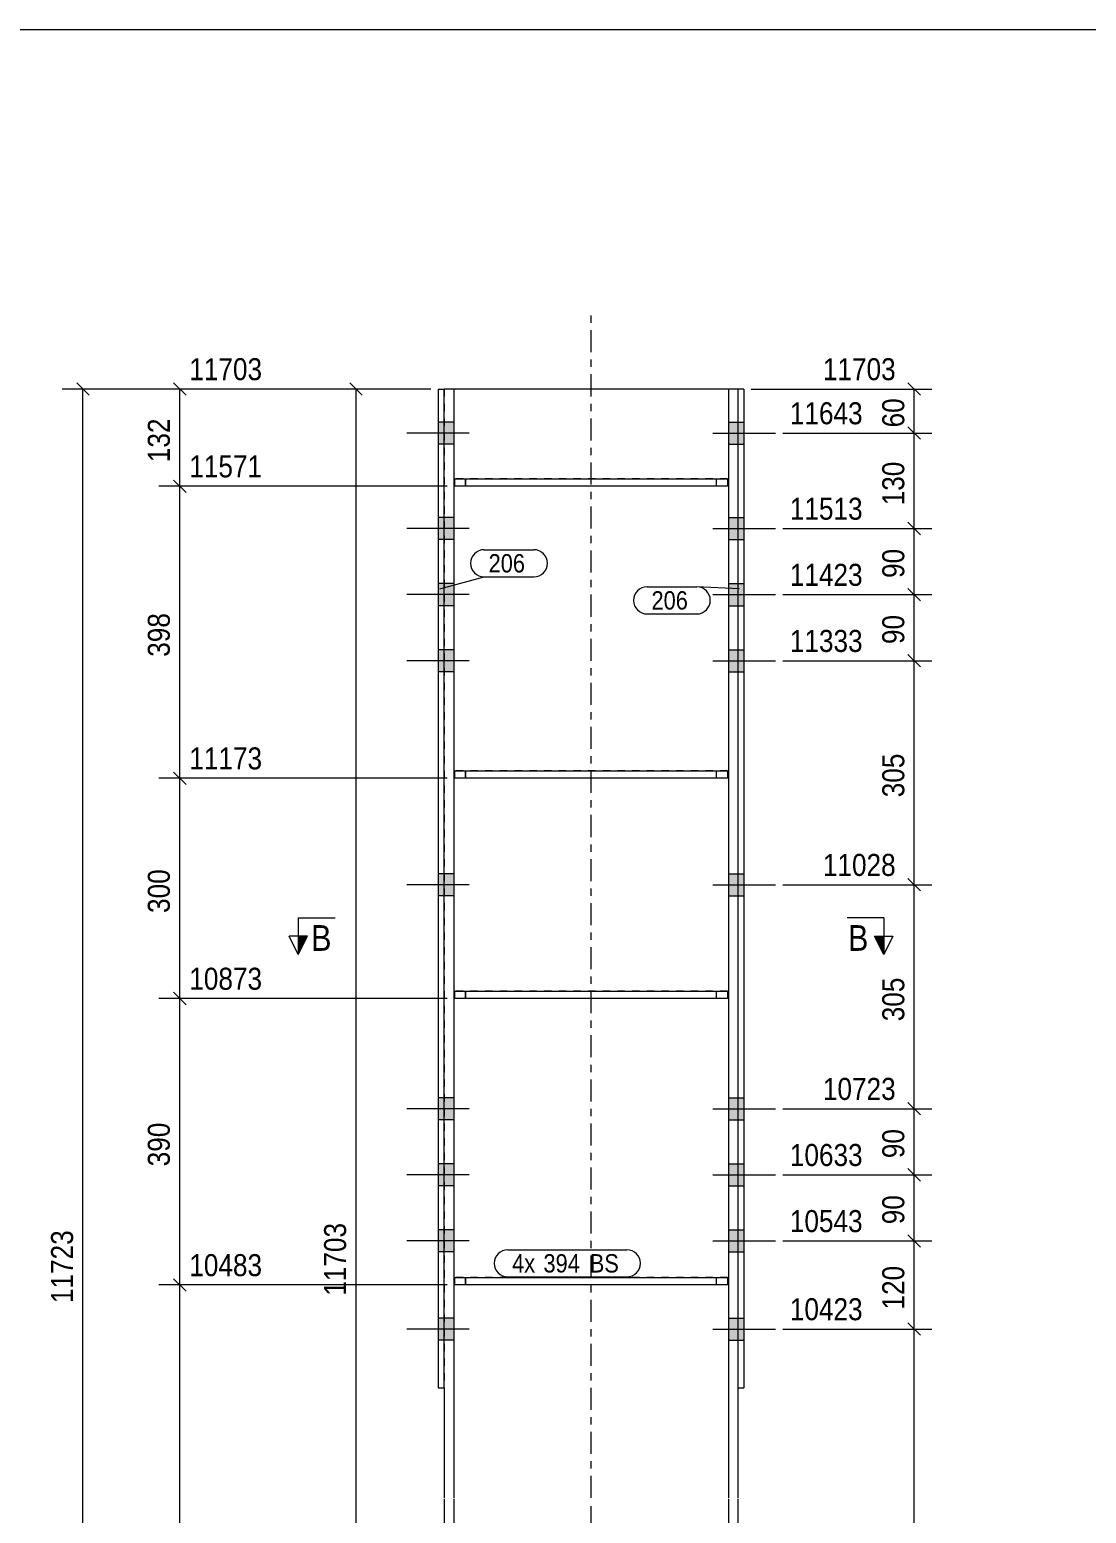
# Model space of a CAD drawing. Header units: millimetres. Extents: x 2 to 579, y 1 to 405.
# Drawn here: x 146.8 to 290.7, y 203 to 405 of the extents above; entities that cross this region are included whole.
import ezdxf

# ---------------------------------------------------------------- set-up
doc = ezdxf.new("R2010")
doc.units = ezdxf.units.MM
for name, pattern in [('XKITLINE00', [0]), ('XKITLINE01', [4, 1, -1, 1, -1]), ('XKITLINE03', [6, 3, -1, 1, -1])]:
    doc.linetypes.add(name, pattern=pattern)
for name, color, linetype, lineweight in [('Bolt', 3, 'Continuous', 0), ('Dimensions', 7, 'Continuous', 0), ('DrawingSheet', 5, 'Continuous', 0), ('Part', 2, 'Continuous', 0), ('PartMark', 7, 'Continuous', 0), ('Section', 6, 'Continuous', 0)]:
    doc.layers.add(name, color=color, linetype=linetype, lineweight=lineweight)
doc.styles.add('ARIAL', font='ARIAL.TTF')

# ---------------------------------------------------------------- blocks, each defined once
blk = doc.blocks.new('*A6')
at = {"layer": 'Bolt'}
for points in [[(243.26, 348.57), (241.96, 348.57), (241.96, 351.57), (243.26, 351.57)], [(243.26, 348.57), (241.96, 348.57), (241.96, 351.57), (243.26, 351.57)], [(244.06, 348.57), (243.26, 348.57), (243.26, 351.57), (244.06, 351.57)], [(244.06, 348.57), (243.26, 348.57), (243.26, 351.57), (244.06, 351.57)], [(243.26, 335.57), (241.96, 335.57), (241.96, 338.57), (243.26, 338.57)], [(243.26, 335.57), (241.96, 335.57), (241.96, 338.57), (243.26, 338.57)], [(244.06, 335.57), (243.26, 335.57), (243.26, 338.57), (244.06, 338.57)], [(244.06, 335.57), (243.26, 335.57), (243.26, 338.57), (244.06, 338.57)], [(243.26, 326.57), (241.96, 326.57), (241.96, 329.57), (243.26, 329.57)], [(243.26, 326.57), (241.96, 326.57), (241.96, 329.57), (243.26, 329.57)], [(244.06, 326.57), (243.26, 326.57), (243.26, 329.57), (244.06, 329.57)], [(244.06, 326.57), (243.26, 326.57), (243.26, 329.57), (244.06, 329.57)], [(243.26, 317.57), (241.96, 317.57), (241.96, 320.57), (243.26, 320.57)], [(243.26, 317.57), (241.96, 317.57), (241.96, 320.57), (243.26, 320.57)], [(244.06, 317.57), (243.26, 317.57), (243.26, 320.57), (244.06, 320.57)], [(244.06, 317.57), (243.26, 317.57), (243.26, 320.57), (244.06, 320.57)], [(243.26, 287.07), (241.96, 287.07), (241.96, 290.07), (243.26, 290.07)], [(243.26, 287.07), (241.96, 287.07), (241.96, 290.07), (243.26, 290.07)], [(244.06, 287.07), (243.26, 287.07), (243.26, 290.07), (244.06, 290.07)], [(244.06, 287.07), (243.26, 287.07), (243.26, 290.07), (244.06, 290.07)], [(243.26, 256.57), (241.96, 256.57), (241.96, 259.57), (243.26, 259.57)], [(243.26, 256.57), (241.96, 256.57), (241.96, 259.57), (243.26, 259.57)], [(244.06, 256.57), (243.26, 256.57), (243.26, 259.57), (244.06, 259.57)], [(244.06, 256.57), (243.26, 256.57), (243.26, 259.57), (244.06, 259.57)], [(243.26, 247.57), (241.96, 247.57), (241.96, 250.57), (243.26, 250.57)], [(243.26, 247.57), (241.96, 247.57), (241.96, 250.57), (243.26, 250.57)], [(244.06, 247.57), (243.26, 247.57), (243.26, 250.57), (244.06, 250.57)], [(244.06, 247.57), (243.26, 247.57), (243.26, 250.57), (244.06, 250.57)], [(243.26, 238.57), (241.96, 238.57), (241.96, 241.57), (243.26, 241.57)], [(243.26, 238.57), (241.96, 238.57), (241.96, 241.57), (243.26, 241.57)], [(244.06, 238.57), (243.26, 238.57), (243.26, 241.57), (244.06, 241.57)], [(244.06, 238.57), (243.26, 238.57), (243.26, 241.57), (244.06, 241.57)], [(243.26, 226.57), (241.96, 226.57), (241.96, 229.57), (243.26, 229.57)], [(243.26, 226.57), (241.96, 226.57), (241.96, 229.57), (243.26, 229.57)], [(244.06, 226.57), (243.26, 226.57), (243.26, 229.57), (244.06, 229.57)], [(244.06, 226.57), (243.26, 226.57), (243.26, 229.57), (244.06, 229.57)]]:
    blk.add_hatch(color=3, dxfattribs=at).paths.add_polyline_path(points, flags=17)
at = {"layer": 'Bolt', "color": 3, "linetype": 'XKITLINE00', "lineweight": 0}
for p, q in [((241.96, 351.57), (243.26, 351.57)), ((241.96, 351.57), (243.26, 351.57)), ((243.26, 351.57), (244.06, 351.57)), ((243.26, 351.57), (244.06, 351.57)), ((239.86, 350.07), (248.36, 350.07)), ((239.86, 350.07), (248.36, 350.07)), ((241.96, 348.57), (243.26, 348.57)), ((241.96, 348.57), (243.26, 348.57)), ((243.26, 348.57), (244.06, 348.57)), ((243.26, 348.57), (244.06, 348.57)), ((241.96, 338.57), (243.26, 338.57)), ((241.96, 338.57), (243.26, 338.57)), ((243.26, 338.57), (244.06, 338.57)), ((243.26, 338.57), (244.06, 338.57)), ((239.86, 337.07), (248.36, 337.07)), ((239.86, 337.07), (248.36, 337.07)), ((241.96, 335.57), (243.26, 335.57)), ((241.96, 335.57), (243.26, 335.57)), ((243.26, 335.57), (244.06, 335.57)), ((243.26, 335.57), (244.06, 335.57)), ((241.96, 329.57), (243.26, 329.57)), ((241.96, 329.57), (243.26, 329.57)), ((243.26, 329.57), (244.06, 329.57)), ((243.26, 329.57), (244.06, 329.57)), ((239.86, 328.07), (248.36, 328.07)), ((239.86, 328.07), (248.36, 328.07)), ((241.96, 326.57), (243.26, 326.57)), ((241.96, 326.57), (243.26, 326.57)), ((243.26, 326.57), (244.06, 326.57)), ((243.26, 326.57), (244.06, 326.57)), ((241.96, 320.57), (243.26, 320.57)), ((241.96, 320.57), (243.26, 320.57)), ((243.26, 320.57), (244.06, 320.57)), ((243.26, 320.57), (244.06, 320.57)), ((239.86, 319.07), (248.36, 319.07)), ((239.86, 319.07), (248.36, 319.07)), ((241.96, 317.57), (243.26, 317.57)), ((241.96, 317.57), (243.26, 317.57)), ((243.26, 317.57), (244.06, 317.57)), ((243.26, 317.57), (244.06, 317.57)), ((241.96, 290.07), (243.26, 290.07)), ((241.96, 290.07), (243.26, 290.07)), ((243.26, 290.07), (244.06, 290.07)), ((243.26, 290.07), (244.06, 290.07)), ((239.86, 288.57), (248.36, 288.57)), ((239.86, 288.57), (248.36, 288.57)), ((241.96, 287.07), (243.26, 287.07)), ((241.96, 287.07), (243.26, 287.07)), ((243.26, 287.07), (244.06, 287.07)), ((243.26, 287.07), (244.06, 287.07)), ((241.96, 259.57), (243.26, 259.57)), ((241.96, 259.57), (243.26, 259.57)), ((243.26, 259.57), (244.06, 259.57)), ((243.26, 259.57), (244.06, 259.57)), ((239.86, 258.07), (248.36, 258.07)), ((239.86, 258.07), (248.36, 258.07)), ((241.96, 256.57), (243.26, 256.57)), ((241.96, 256.57), (243.26, 256.57)), ((243.26, 256.57), (244.06, 256.57)), ((243.26, 256.57), (244.06, 256.57)), ((241.96, 250.57), (243.26, 250.57)), ((241.96, 250.57), (243.26, 250.57)), ((243.26, 250.57), (244.06, 250.57)), ((243.26, 250.57), (244.06, 250.57)), ((239.86, 249.07), (248.36, 249.07)), ((239.86, 249.07), (248.36, 249.07)), ((241.96, 247.57), (243.26, 247.57)), ((241.96, 247.57), (243.26, 247.57)), ((243.26, 247.57), (244.06, 247.57)), ((243.26, 247.57), (244.06, 247.57)), ((241.96, 241.57), (243.26, 241.57)), ((241.96, 241.57), (243.26, 241.57)), ((243.26, 241.57), (244.06, 241.57)), ((243.26, 241.57), (244.06, 241.57)), ((239.86, 240.07), (248.36, 240.07)), ((239.86, 240.07), (248.36, 240.07)), ((241.96, 238.57), (243.26, 238.57)), ((241.96, 238.57), (243.26, 238.57)), ((243.26, 238.57), (244.06, 238.57)), ((243.26, 238.57), (244.06, 238.57)), ((241.96, 229.57), (243.26, 229.57)), ((241.96, 229.57), (243.26, 229.57)), ((243.26, 229.57), (244.06, 229.57)), ((243.26, 229.57), (244.06, 229.57)), ((239.86, 228.07), (248.36, 228.07)), ((239.86, 228.07), (248.36, 228.07)), ((241.96, 226.57), (243.26, 226.57)), ((241.96, 226.57), (243.26, 226.57)), ((243.26, 226.57), (244.06, 226.57)), ((243.26, 226.57), (244.06, 226.57))]:
    blk.add_line(p, q, dxfattribs=at)
blk = doc.blocks.new('*A7')
at = {"layer": 'Bolt'}
for points in [[(203.26, 348.57), (202.46, 348.57), (202.46, 351.57), (203.26, 351.57)], [(203.26, 348.57), (202.46, 348.57), (202.46, 351.57), (203.26, 351.57)], [(204.56, 348.57), (203.26, 348.57), (203.26, 351.57), (204.56, 351.57)], [(204.56, 348.57), (203.26, 348.57), (203.26, 351.57), (204.56, 351.57)], [(203.26, 335.57), (202.46, 335.57), (202.46, 338.57), (203.26, 338.57)], [(203.26, 335.57), (202.46, 335.57), (202.46, 338.57), (203.26, 338.57)], [(204.56, 335.57), (203.26, 335.57), (203.26, 338.57), (204.56, 338.57)], [(204.56, 335.57), (203.26, 335.57), (203.26, 338.57), (204.56, 338.57)], [(203.26, 326.57), (202.46, 326.57), (202.46, 329.57), (203.26, 329.57)], [(203.26, 326.57), (202.46, 326.57), (202.46, 329.57), (203.26, 329.57)], [(204.56, 326.57), (203.26, 326.57), (203.26, 329.57), (204.56, 329.57)], [(204.56, 326.57), (203.26, 326.57), (203.26, 329.57), (204.56, 329.57)], [(203.26, 317.57), (202.46, 317.57), (202.46, 320.57), (203.26, 320.57)], [(203.26, 317.57), (202.46, 317.57), (202.46, 320.57), (203.26, 320.57)], [(204.56, 317.57), (203.26, 317.57), (203.26, 320.57), (204.56, 320.57)], [(204.56, 317.57), (203.26, 317.57), (203.26, 320.57), (204.56, 320.57)], [(203.26, 287.07), (202.46, 287.07), (202.46, 290.07), (203.26, 290.07)], [(203.26, 287.07), (202.46, 287.07), (202.46, 290.07), (203.26, 290.07)], [(204.56, 287.07), (203.26, 287.07), (203.26, 290.07), (204.56, 290.07)], [(204.56, 287.07), (203.26, 287.07), (203.26, 290.07), (204.56, 290.07)], [(203.26, 256.57), (202.46, 256.57), (202.46, 259.57), (203.26, 259.57)], [(203.26, 256.57), (202.46, 256.57), (202.46, 259.57), (203.26, 259.57)], [(204.56, 256.57), (203.26, 256.57), (203.26, 259.57), (204.56, 259.57)], [(204.56, 256.57), (203.26, 256.57), (203.26, 259.57), (204.56, 259.57)], [(203.26, 247.57), (202.46, 247.57), (202.46, 250.57), (203.26, 250.57)], [(203.26, 247.57), (202.46, 247.57), (202.46, 250.57), (203.26, 250.57)], [(204.56, 247.57), (203.26, 247.57), (203.26, 250.57), (204.56, 250.57)], [(204.56, 247.57), (203.26, 247.57), (203.26, 250.57), (204.56, 250.57)], [(203.26, 238.57), (202.46, 238.57), (202.46, 241.57), (203.26, 241.57)], [(203.26, 238.57), (202.46, 238.57), (202.46, 241.57), (203.26, 241.57)], [(204.56, 238.57), (203.26, 238.57), (203.26, 241.57), (204.56, 241.57)], [(204.56, 238.57), (203.26, 238.57), (203.26, 241.57), (204.56, 241.57)], [(203.26, 226.57), (202.46, 226.57), (202.46, 229.57), (203.26, 229.57)], [(203.26, 226.57), (202.46, 226.57), (202.46, 229.57), (203.26, 229.57)], [(204.56, 226.57), (203.26, 226.57), (203.26, 229.57), (204.56, 229.57)], [(204.56, 226.57), (203.26, 226.57), (203.26, 229.57), (204.56, 229.57)]]:
    blk.add_hatch(color=3, dxfattribs=at).paths.add_polyline_path(points, flags=17)
at = {"layer": 'Bolt', "color": 3, "linetype": 'XKITLINE00', "lineweight": 0}
for p, q in [((203.26, 351.57), (202.46, 351.57)), ((203.26, 351.57), (202.46, 351.57)), ((204.56, 351.57), (203.26, 351.57)), ((204.56, 351.57), (203.26, 351.57)), ((206.66, 350.07), (198.16, 350.07)), ((206.66, 350.07), (198.16, 350.07)), ((203.26, 348.57), (202.46, 348.57)), ((203.26, 348.57), (202.46, 348.57)), ((204.56, 348.57), (203.26, 348.57)), ((204.56, 348.57), (203.26, 348.57)), ((203.26, 338.57), (202.46, 338.57)), ((203.26, 338.57), (202.46, 338.57)), ((204.56, 338.57), (203.26, 338.57)), ((204.56, 338.57), (203.26, 338.57)), ((206.66, 337.07), (198.16, 337.07)), ((206.66, 337.07), (198.16, 337.07)), ((203.26, 335.57), (202.46, 335.57)), ((203.26, 335.57), (202.46, 335.57)), ((204.56, 335.57), (203.26, 335.57)), ((204.56, 335.57), (203.26, 335.57)), ((203.26, 329.57), (202.46, 329.57)), ((203.26, 329.57), (202.46, 329.57)), ((204.56, 329.57), (203.26, 329.57)), ((204.56, 329.57), (203.26, 329.57)), ((206.66, 328.07), (198.16, 328.07)), ((206.66, 328.07), (198.16, 328.07)), ((203.26, 326.57), (202.46, 326.57)), ((203.26, 326.57), (202.46, 326.57)), ((204.56, 326.57), (203.26, 326.57)), ((204.56, 326.57), (203.26, 326.57)), ((203.26, 320.57), (202.46, 320.57)), ((203.26, 320.57), (202.46, 320.57)), ((204.56, 320.57), (203.26, 320.57)), ((204.56, 320.57), (203.26, 320.57)), ((206.66, 319.07), (198.16, 319.07)), ((206.66, 319.07), (198.16, 319.07)), ((203.26, 317.57), (202.46, 317.57)), ((203.26, 317.57), (202.46, 317.57)), ((204.56, 317.57), (203.26, 317.57)), ((204.56, 317.57), (203.26, 317.57)), ((203.26, 290.07), (202.46, 290.07)), ((203.26, 290.07), (202.46, 290.07)), ((204.56, 290.07), (203.26, 290.07)), ((204.56, 290.07), (203.26, 290.07)), ((206.66, 288.57), (198.16, 288.57)), ((206.66, 288.57), (198.16, 288.57)), ((203.26, 287.07), (202.46, 287.07)), ((203.26, 287.07), (202.46, 287.07)), ((204.56, 287.07), (203.26, 287.07)), ((204.56, 287.07), (203.26, 287.07)), ((203.26, 259.57), (202.46, 259.57)), ((203.26, 259.57), (202.46, 259.57)), ((204.56, 259.57), (203.26, 259.57)), ((204.56, 259.57), (203.26, 259.57)), ((206.66, 258.07), (198.16, 258.07)), ((206.66, 258.07), (198.16, 258.07)), ((203.26, 256.57), (202.46, 256.57)), ((203.26, 256.57), (202.46, 256.57)), ((204.56, 256.57), (203.26, 256.57)), ((204.56, 256.57), (203.26, 256.57)), ((203.26, 250.57), (202.46, 250.57)), ((203.26, 250.57), (202.46, 250.57)), ((204.56, 250.57), (203.26, 250.57)), ((204.56, 250.57), (203.26, 250.57)), ((206.66, 249.07), (198.16, 249.07)), ((206.66, 249.07), (198.16, 249.07)), ((203.26, 247.57), (202.46, 247.57)), ((203.26, 247.57), (202.46, 247.57)), ((204.56, 247.57), (203.26, 247.57)), ((204.56, 247.57), (203.26, 247.57)), ((203.26, 241.57), (202.46, 241.57)), ((203.26, 241.57), (202.46, 241.57)), ((204.56, 241.57), (203.26, 241.57)), ((204.56, 241.57), (203.26, 241.57)), ((206.66, 240.07), (198.16, 240.07)), ((206.66, 240.07), (198.16, 240.07)), ((203.26, 238.57), (202.46, 238.57)), ((203.26, 238.57), (202.46, 238.57)), ((204.56, 238.57), (203.26, 238.57)), ((204.56, 238.57), (203.26, 238.57)), ((203.26, 229.57), (202.46, 229.57)), ((203.26, 229.57), (202.46, 229.57)), ((204.56, 229.57), (203.26, 229.57)), ((204.56, 229.57), (203.26, 229.57)), ((206.66, 228.07), (198.16, 228.07)), ((206.66, 228.07), (198.16, 228.07)), ((203.26, 226.57), (202.46, 226.57)), ((203.26, 226.57), (202.46, 226.57)), ((204.56, 226.57), (203.26, 226.57)), ((204.56, 226.57), (203.26, 226.57))]:
    blk.add_line(p, q, dxfattribs=at)
blk = doc.blocks.new('*A10')
at = {"layer": 'Part', "color": 7, "linetype": 'XKITLINE03', "lineweight": 0}
for p, q in [((223.26, 205.07), (223.26, 366.07)), ((223.26, 170.97), (223.26, 204.97))]:
    blk.add_line(p, q, dxfattribs=at)
at = {"layer": 'Part', "color": 2, "linetype": 'XKITLINE00', "lineweight": 0}
for p, q in [((243.26, 356.07), (203.26, 356.07)), ((204.56, 356.07), (204.56, 205.07)), ((241.96, 356.07), (241.96, 205.07)), ((203.26, 220.07), (203.26, 205.07)), ((243.26, 220.07), (243.26, 205.07)), ((203.26, 204.97), (203.26, 170.97)), ((204.56, 204.97), (204.56, 170.97)), ((241.96, 204.97), (241.96, 170.97)), ((243.26, 204.97), (243.26, 170.97))]:
    blk.add_line(p, q, dxfattribs=at)
at = {"layer": 'Part', "color": 7, "linetype": 'XKITLINE01', "lineweight": 0}
for p, q in [((203.26, 356.07), (203.26, 220.07)), ((243.26, 356.07), (243.26, 220.07))]:
    blk.add_line(p, q, dxfattribs=at)
blk = doc.blocks.new('*A11')
at = {"layer": 'Part', "color": 2, "linetype": 'XKITLINE00', "lineweight": 0}
for p, q in [((204.66, 343.83), (241.86, 343.83)), ((204.66, 343.83), (204.66, 342.83)), ((241.86, 343.83), (241.86, 342.83)), ((241.86, 342.83), (204.66, 342.83))]:
    blk.add_line(p, q, dxfattribs=at)
at = {"layer": 'Part', "color": 7, "linetype": 'XKITLINE01', "lineweight": 0}
for p, q in [((206.16, 342.83), (206.16, 343.83)), ((240.36, 342.83), (240.36, 343.83))]:
    blk.add_line(p, q, dxfattribs=at)
blk = doc.blocks.new('*A12')
at = {"layer": 'Part', "color": 7, "linetype": 'XKITLINE01', "lineweight": 0}
for p, q in [((241.86, 343.83), (204.66, 343.83)), ((204.66, 342.83), (204.66, 343.83)), ((206.16, 343.83), (206.16, 342.83)), ((240.36, 342.83), (240.36, 343.83)), ((241.86, 343.83), (241.86, 342.83)), ((241.86, 342.83), (204.66, 342.83))]:
    blk.add_line(p, q, dxfattribs=at)
blk = doc.blocks.new('*A13')
at = {"layer": 'Part', "color": 2, "linetype": 'XKITLINE00', "lineweight": 0}
for p, q in [((204.66, 304.07), (241.86, 304.07)), ((204.66, 304.07), (204.66, 303.07)), ((241.86, 303.07), (204.66, 303.07)), ((241.86, 304.07), (241.86, 303.07))]:
    blk.add_line(p, q, dxfattribs=at)
at = {"layer": 'Part', "color": 7, "linetype": 'XKITLINE01', "lineweight": 0}
for p, q in [((206.16, 303.07), (206.16, 304.07)), ((240.36, 303.07), (240.36, 304.07))]:
    blk.add_line(p, q, dxfattribs=at)
blk = doc.blocks.new('*A14')
at = {"layer": 'Part', "color": 7, "linetype": 'XKITLINE01', "lineweight": 0}
for p, q in [((241.86, 304.07), (204.66, 304.07)), ((204.66, 303.07), (204.66, 304.07)), ((241.86, 303.07), (204.66, 303.07)), ((206.16, 304.07), (206.16, 303.07)), ((240.36, 303.07), (240.36, 304.07)), ((241.86, 304.07), (241.86, 303.07))]:
    blk.add_line(p, q, dxfattribs=at)
blk = doc.blocks.new('*A15')
at = {"layer": 'Part', "color": 2, "linetype": 'XKITLINE00', "lineweight": 0}
for p, q in [((204.66, 274.07), (241.86, 274.07)), ((204.66, 274.07), (204.66, 273.07)), ((241.86, 273.07), (204.66, 273.07)), ((241.86, 274.07), (241.86, 273.07))]:
    blk.add_line(p, q, dxfattribs=at)
at = {"layer": 'Part', "color": 7, "linetype": 'XKITLINE01', "lineweight": 0}
for p, q in [((206.16, 273.07), (206.16, 274.07)), ((240.36, 273.07), (240.36, 274.07))]:
    blk.add_line(p, q, dxfattribs=at)
blk = doc.blocks.new('*A16')
at = {"layer": 'Part', "color": 7, "linetype": 'XKITLINE01', "lineweight": 0}
for p, q in [((241.86, 274.07), (204.66, 274.07)), ((204.66, 273.07), (204.66, 274.07)), ((241.86, 273.07), (204.66, 273.07)), ((206.16, 274.07), (206.16, 273.07)), ((240.36, 273.07), (240.36, 274.07)), ((241.86, 274.07), (241.86, 273.07))]:
    blk.add_line(p, q, dxfattribs=at)
blk = doc.blocks.new('*A17')
at = {"layer": 'Part', "color": 2, "linetype": 'XKITLINE00', "lineweight": 0}
for p, q in [((204.66, 235.07), (241.86, 235.07)), ((204.66, 235.07), (204.66, 234.07)), ((241.86, 235.07), (241.86, 234.07)), ((241.86, 234.07), (204.66, 234.07))]:
    blk.add_line(p, q, dxfattribs=at)
at = {"layer": 'Part', "color": 7, "linetype": 'XKITLINE01', "lineweight": 0}
for p, q in [((206.16, 234.07), (206.16, 235.07)), ((240.36, 234.07), (240.36, 235.07))]:
    blk.add_line(p, q, dxfattribs=at)
blk = doc.blocks.new('*A18')
at = {"layer": 'Part', "color": 7, "linetype": 'XKITLINE01', "lineweight": 0}
for p, q in [((241.86, 235.07), (204.66, 235.07)), ((204.66, 234.07), (204.66, 235.07)), ((206.16, 235.07), (206.16, 234.07)), ((240.36, 234.07), (240.36, 235.07)), ((241.86, 235.07), (241.86, 234.07)), ((241.86, 234.07), (204.66, 234.07))]:
    blk.add_line(p, q, dxfattribs=at)
blk = doc.blocks.new('*A20')
at = {"layer": 'Part', "color": 2, "linetype": 'XKITLINE00', "lineweight": 0}
for p, q in [((244.06, 356.07), (243.26, 356.07)), ((243.26, 356.07), (243.26, 220.07)), ((244.06, 356.07), (244.06, 220.07)), ((243.26, 220.07), (244.06, 220.07))]:
    blk.add_line(p, q, dxfattribs=at)
blk = doc.blocks.new('*A21')
at = {"layer": 'Part', "color": 2, "linetype": 'XKITLINE00', "lineweight": 0}
for p, q in [((202.46, 356.07), (203.26, 356.07)), ((202.46, 356.07), (202.46, 220.07)), ((203.26, 220.07), (203.26, 356.07)), ((202.46, 220.07), (203.26, 220.07))]:
    blk.add_line(p, q, dxfattribs=at)
blk = doc.blocks.new('*A55')
at = {"layer": 'DrawingSheet', "color": 5, "linetype": 'XKITLINE00', "lineweight": 0}
blk.add_line((579, 405), (5, 405), dxfattribs=at)
blk = doc.blocks.new('*A63')
at = {"layer": 'Dimensions', "color": 7, "linetype": 'XKITLINE00', "lineweight": 0}
for p, q in [((201.46, 356.07), (151.23, 356.07)), ((153.23, 356.92), (154.93, 355.22)), ((154.08, 118.27), (154.08, 356.07))]:
    blk.add_line(p, q, dxfattribs=at)
at = {"layer": 'Dimensions', "color": 3}
blk.add_point((154.08, 356.07), dxfattribs=at)
at = {"layer": 'Dimensions', "color": 3, "style": 'ARIAL', "width": 0.85}
blk.add_text('11723', height=3, rotation=90.0002, dxfattribs=at).set_placement((152.73, 231.61))
blk = doc.blocks.new('*A65')
at = {"layer": 'Dimensions', "color": 7, "linetype": 'XKITLINE00', "lineweight": 0}
for p, q in [((201.46, 356.07), (188.41, 356.07)), ((190.41, 356.92), (192.11, 355.22)), ((191.26, 120.27), (191.26, 356.07))]:
    blk.add_line(p, q, dxfattribs=at)
at = {"layer": 'Dimensions', "color": 3}
blk.add_point((191.26, 356.07), dxfattribs=at)
at = {"layer": 'Dimensions', "color": 3, "style": 'ARIAL', "width": 0.85}
blk.add_text('11703', height=3, rotation=90.0002, dxfattribs=at).set_placement((189.91, 232.61))
blk = doc.blocks.new('*A66')
at = {"layer": 'Dimensions', "color": 7, "linetype": 'XKITLINE00', "lineweight": 0}
for p, q in [((166.41, 234.92), (168.11, 233.22)), ((203.66, 234.07), (164.41, 234.07)), ((167.26, 120.27), (167.26, 234.07)), ((202.26, 120.27), (164.41, 120.27)), ((166.41, 121.12), (168.11, 119.42))]:
    blk.add_line(p, q, dxfattribs=at)
at = {"layer": 'Dimensions', "color": 3}
for p in [(167.26, 234.07), (167.26, 120.27)]:
    blk.add_point(p, dxfattribs=at)
at = {"layer": 'Dimensions', "color": 3, "style": 'ARIAL', "width": 0.85}
blk.add_text('10483', height=3, dxfattribs=at).set_placement((168.56, 235.27))
blk.add_text('10483', height=3, rotation=90.0002, dxfattribs=at).set_placement((165.91, 171.61))
blk = doc.blocks.new('*A67')
at = {"layer": 'Dimensions', "color": 7, "linetype": 'XKITLINE00', "lineweight": 0}
for p, q in [((203.66, 273.07), (164.41, 273.07)), ((166.41, 273.92), (168.11, 272.22)), ((167.26, 234.07), (167.26, 273.07)), ((166.41, 234.92), (168.11, 233.22)), ((203.66, 234.07), (164.41, 234.07))]:
    blk.add_line(p, q, dxfattribs=at)
at = {"layer": 'Dimensions', "color": 3}
for p in [(167.26, 273.07), (167.26, 234.07)]:
    blk.add_point(p, dxfattribs=at)
at = {"layer": 'Dimensions', "color": 3, "style": 'ARIAL', "width": 0.85}
blk.add_text('10873', height=3, dxfattribs=at).set_placement((168.56, 274.27))
blk.add_text('390', height=3, rotation=90.0002, dxfattribs=at).set_placement((165.91, 250.23))
blk = doc.blocks.new('*A68')
at = {"layer": 'Dimensions', "color": 7, "linetype": 'XKITLINE00', "lineweight": 0}
for p, q in [((203.66, 303.07), (164.41, 303.07)), ((166.41, 303.92), (168.11, 302.22)), ((167.26, 273.07), (167.26, 303.07)), ((203.66, 273.07), (164.41, 273.07)), ((166.41, 273.92), (168.11, 272.22))]:
    blk.add_line(p, q, dxfattribs=at)
at = {"layer": 'Dimensions', "color": 3}
for p in [(167.26, 303.07), (167.26, 273.07)]:
    blk.add_point(p, dxfattribs=at)
at = {"layer": 'Dimensions', "color": 3, "style": 'ARIAL', "width": 0.85}
blk.add_text('11173', height=3, dxfattribs=at).set_placement((168.56, 304.27))
blk.add_text('300', height=3, rotation=90.0002, dxfattribs=at).set_placement((165.91, 284.73))
blk = doc.blocks.new('*A69')
at = {"layer": 'Dimensions', "color": 7, "linetype": 'XKITLINE00', "lineweight": 0}
for p, q in [((166.41, 343.67), (168.11, 341.98)), ((203.66, 342.83), (164.41, 342.83)), ((167.26, 303.07), (167.26, 342.83)), ((203.66, 303.07), (164.41, 303.07)), ((166.41, 303.92), (168.11, 302.22))]:
    blk.add_line(p, q, dxfattribs=at)
at = {"layer": 'Dimensions', "color": 3}
for p in [(167.26, 342.83), (167.26, 303.07)]:
    blk.add_point(p, dxfattribs=at)
at = {"layer": 'Dimensions', "color": 3, "style": 'ARIAL', "width": 0.85}
blk.add_text('11571', height=3, dxfattribs=at).set_placement((168.56, 344.03))
blk.add_text('398', height=3, rotation=90.0002, dxfattribs=at).set_placement((165.91, 319.61))
blk = doc.blocks.new('*A70')
at = {"layer": 'Dimensions', "color": 7, "linetype": 'XKITLINE00', "lineweight": 0}
for p, q in [((201.46, 356.07), (164.41, 356.07)), ((166.41, 356.92), (168.11, 355.22)), ((167.26, 342.83), (167.26, 356.07)), ((166.41, 343.67), (168.11, 341.98)), ((203.66, 342.83), (164.41, 342.83))]:
    blk.add_line(p, q, dxfattribs=at)
at = {"layer": 'Dimensions', "color": 3}
for p in [(167.26, 356.07), (167.26, 342.83)]:
    blk.add_point(p, dxfattribs=at)
at = {"layer": 'Dimensions', "color": 3, "style": 'ARIAL', "width": 0.85}
blk.add_text('11703', height=3, dxfattribs=at).set_placement((168.56, 357.27))
blk.add_text('132', height=3, rotation=90.0002, dxfattribs=at).set_placement((165.91, 346.11))
blk = doc.blocks.new('*A71')
at = {"layer": 'Dimensions', "color": 7, "linetype": 'XKITLINE00', "lineweight": 0}
for p, q in [((266.41, 228.92), (268.11, 227.22)), ((249.36, 228.07), (269.66, 228.07)), ((267.26, 120.27), (267.26, 228.07)), ((267.26, 127.49), (267.26, 120.27)), ((266.76, 122.77), (267.26, 120.27)), ((267.76, 122.77), (267.26, 120.27)), ((244.26, 120.27), (269.66, 120.27)), ((244.26, 120.27), (269.66, 120.27)), ((266.41, 121.12), (268.11, 119.42))]:
    blk.add_line(p, q, dxfattribs=at)
at = {"layer": 'Dimensions', "color": 3}
for p in [(267.26, 228.07), (267.26, 120.27)]:
    blk.add_point(p, dxfattribs=at)
at = {"layer": 'Dimensions', "color": 7}
blk.add_point((267.26, 120.27), dxfattribs=at)
at = {"layer": 'Dimensions', "color": 3, "style": 'ARIAL', "width": 0.85}
blk.add_text('10423', height=3, dxfattribs=at).set_placement((250.33, 229.27))
for s, p in [('10423', (265.91, 168.61)), ('RD', (266.06, 121.71))]:
    blk.add_text(s, height=3, rotation=90.0002, dxfattribs=at).set_placement(p)
blk = doc.blocks.new('*A72')
at = {"layer": 'Dimensions', "color": 7, "linetype": 'XKITLINE00', "lineweight": 0}
for p, q in [((266.41, 240.92), (268.11, 239.22)), ((249.36, 240.07), (269.66, 240.07)), ((267.26, 228.07), (267.26, 240.07)), ((266.41, 228.92), (268.11, 227.22)), ((249.36, 228.07), (269.66, 228.07))]:
    blk.add_line(p, q, dxfattribs=at)
at = {"layer": 'Dimensions', "color": 3}
for p in [(267.26, 240.07), (267.26, 228.07)]:
    blk.add_point(p, dxfattribs=at)
at = {"layer": 'Dimensions', "color": 3, "style": 'ARIAL', "width": 0.85}
blk.add_text('10543', height=3, dxfattribs=at).set_placement((250.33, 241.27))
blk.add_text('120', height=3, rotation=90.0002, dxfattribs=at).set_placement((265.91, 230.73))
blk = doc.blocks.new('*A73')
at = {"layer": 'Dimensions', "color": 7, "linetype": 'XKITLINE00', "lineweight": 0}
for p, q in [((249.36, 249.07), (269.66, 249.07)), ((266.41, 249.92), (268.11, 248.22)), ((267.26, 240.07), (267.26, 249.07)), ((266.41, 240.92), (268.11, 239.22)), ((249.36, 240.07), (269.66, 240.07))]:
    blk.add_line(p, q, dxfattribs=at)
at = {"layer": 'Dimensions', "color": 3}
for p in [(267.26, 249.07), (267.26, 240.07)]:
    blk.add_point(p, dxfattribs=at)
at = {"layer": 'Dimensions', "color": 3, "style": 'ARIAL', "width": 0.85}
blk.add_text('10633', height=3, dxfattribs=at).set_placement((250.33, 250.27))
blk.add_text('90', height=3, rotation=90.0002, dxfattribs=at).set_placement((265.91, 242.34))
blk = doc.blocks.new('*A74')
at = {"layer": 'Dimensions', "color": 7, "linetype": 'XKITLINE00', "lineweight": 0}
for p, q in [((266.41, 258.92), (268.11, 257.22)), ((249.36, 258.07), (269.66, 258.07)), ((267.26, 249.07), (267.26, 258.07)), ((249.36, 249.07), (269.66, 249.07)), ((266.41, 249.92), (268.11, 248.22))]:
    blk.add_line(p, q, dxfattribs=at)
at = {"layer": 'Dimensions', "color": 3}
for p in [(267.26, 258.07), (267.26, 249.07)]:
    blk.add_point(p, dxfattribs=at)
at = {"layer": 'Dimensions', "color": 3, "style": 'ARIAL', "width": 0.85}
blk.add_text('10723', height=3, dxfattribs=at).set_placement((254.83, 259.27))
blk.add_text('90', height=3, rotation=90.0002, dxfattribs=at).set_placement((265.91, 251.34))
blk = doc.blocks.new('*A75')
at = {"layer": 'Dimensions', "color": 7, "linetype": 'XKITLINE00', "lineweight": 0}
for p, q in [((266.41, 289.42), (268.11, 287.72)), ((249.36, 288.57), (269.66, 288.57)), ((267.26, 258.07), (267.26, 288.57)), ((266.41, 258.92), (268.11, 257.22)), ((249.36, 258.07), (269.66, 258.07))]:
    blk.add_line(p, q, dxfattribs=at)
at = {"layer": 'Dimensions', "color": 3}
for p in [(267.26, 288.57), (267.26, 258.07)]:
    blk.add_point(p, dxfattribs=at)
at = {"layer": 'Dimensions', "color": 3, "style": 'ARIAL', "width": 0.85}
blk.add_text('11028', height=3, dxfattribs=at).set_placement((254.83, 289.77))
blk.add_text('305', height=3, rotation=90.0002, dxfattribs=at).set_placement((265.91, 269.98))
blk = doc.blocks.new('*A76')
at = {"layer": 'Dimensions', "color": 7, "linetype": 'XKITLINE00', "lineweight": 0}
for p, q in [((266.41, 319.92), (268.11, 318.22)), ((249.36, 319.07), (269.66, 319.07)), ((267.26, 288.57), (267.26, 319.07)), ((266.41, 289.42), (268.11, 287.72)), ((249.36, 288.57), (269.66, 288.57))]:
    blk.add_line(p, q, dxfattribs=at)
at = {"layer": 'Dimensions', "color": 3}
for p in [(267.26, 319.07), (267.26, 288.57)]:
    blk.add_point(p, dxfattribs=at)
at = {"layer": 'Dimensions', "color": 3, "style": 'ARIAL', "width": 0.85}
blk.add_text('11333', height=3, dxfattribs=at).set_placement((250.33, 320.27))
blk.add_text('305', height=3, rotation=90.0002, dxfattribs=at).set_placement((265.91, 300.48))
blk = doc.blocks.new('*A77')
at = {"layer": 'Dimensions', "color": 7, "linetype": 'XKITLINE00', "lineweight": 0}
for p, q in [((249.36, 328.07), (269.66, 328.07)), ((266.41, 328.92), (268.11, 327.22)), ((267.26, 319.07), (267.26, 328.07)), ((266.41, 319.92), (268.11, 318.22)), ((249.36, 319.07), (269.66, 319.07))]:
    blk.add_line(p, q, dxfattribs=at)
at = {"layer": 'Dimensions', "color": 3}
for p in [(267.26, 328.07), (267.26, 319.07)]:
    blk.add_point(p, dxfattribs=at)
at = {"layer": 'Dimensions', "color": 3, "style": 'ARIAL', "width": 0.85}
blk.add_text('11423', height=3, dxfattribs=at).set_placement((250.33, 329.27))
blk.add_text('90', height=3, rotation=90.0002, dxfattribs=at).set_placement((265.91, 321.34))
blk = doc.blocks.new('*A78')
at = {"layer": 'Dimensions', "color": 7, "linetype": 'XKITLINE00', "lineweight": 0}
for p, q in [((266.41, 337.92), (268.11, 336.22)), ((249.36, 337.07), (269.66, 337.07)), ((267.26, 328.07), (267.26, 337.07)), ((249.36, 328.07), (269.66, 328.07)), ((266.41, 328.92), (268.11, 327.22))]:
    blk.add_line(p, q, dxfattribs=at)
at = {"layer": 'Dimensions', "color": 3}
for p in [(267.26, 337.07), (267.26, 328.07)]:
    blk.add_point(p, dxfattribs=at)
at = {"layer": 'Dimensions', "color": 3, "style": 'ARIAL', "width": 0.85}
blk.add_text('11513', height=3, dxfattribs=at).set_placement((250.33, 338.27))
blk.add_text('90', height=3, rotation=90.0002, dxfattribs=at).set_placement((265.91, 330.34))
blk = doc.blocks.new('*A79')
at = {"layer": 'Dimensions', "color": 7, "linetype": 'XKITLINE00', "lineweight": 0}
for p, q in [((249.36, 350.07), (269.66, 350.07)), ((266.41, 350.92), (268.11, 349.22)), ((267.26, 337.07), (267.26, 350.07)), ((266.41, 337.92), (268.11, 336.22)), ((249.36, 337.07), (269.66, 337.07))]:
    blk.add_line(p, q, dxfattribs=at)
at = {"layer": 'Dimensions', "color": 3}
for p in [(267.26, 350.07), (267.26, 337.07)]:
    blk.add_point(p, dxfattribs=at)
at = {"layer": 'Dimensions', "color": 3, "style": 'ARIAL', "width": 0.85}
blk.add_text('11643', height=3, dxfattribs=at).set_placement((250.33, 351.27))
blk.add_text('130', height=3, rotation=90.0002, dxfattribs=at).set_placement((265.91, 340.23))
blk = doc.blocks.new('*A80')
at = {"layer": 'Dimensions', "color": 7, "linetype": 'XKITLINE00', "lineweight": 0}
for p, q in [((245.06, 356.07), (269.66, 356.07)), ((266.41, 356.92), (268.11, 355.22)), ((267.26, 350.07), (267.26, 356.07)), ((249.36, 350.07), (269.66, 350.07)), ((266.41, 350.92), (268.11, 349.22))]:
    blk.add_line(p, q, dxfattribs=at)
at = {"layer": 'Dimensions', "color": 3}
for p in [(267.26, 356.07), (267.26, 350.07)]:
    blk.add_point(p, dxfattribs=at)
at = {"layer": 'Dimensions', "color": 3, "style": 'ARIAL', "width": 0.85}
blk.add_text('11703', height=3, dxfattribs=at).set_placement((254.83, 357.27))
blk.add_text('60', height=3, rotation=90.0002, dxfattribs=at).set_placement((265.91, 350.84))
blk = doc.blocks.new('*A85')
at = {"layer": 'PartMark', "color": 7, "linetype": 'XKITLINE00', "lineweight": 0}
for p, q in [((208.71, 334.19), (215.47, 334.19)), ((202.65, 328.84), (208.71, 330.49)), ((208.71, 330.49), (215.47, 330.49))]:
    blk.add_line(p, q, dxfattribs=at)
for centre, start, end in [((208.71, 332.34), 90, 270), ((215.47, 332.34), 270, 90)]:
    blk.add_arc(centre, 1.85, start, end, dxfattribs=at)
at = {"layer": 'PartMark', "color": 3, "style": 'ARIAL', "width": 0.85}
blk.add_text('206', height=2.5, dxfattribs=at).set_placement((209.31, 331.09))
blk = doc.blocks.new('*A86')
at = {"layer": 'PartMark', "color": 7, "linetype": 'XKITLINE00', "lineweight": 0}
for p, q in [((230.89, 329.14), (237.65, 329.14)), ((243.45, 328.84), (237.65, 329.14)), ((230.89, 325.44), (237.65, 325.44))]:
    blk.add_line(p, q, dxfattribs=at)
for centre, start, end in [((230.89, 327.29), 90, 270), ((237.65, 327.29), 270, 90)]:
    blk.add_arc(centre, 1.85, start, end, dxfattribs=at)
at = {"layer": 'PartMark', "color": 3, "style": 'ARIAL', "width": 0.85}
blk.add_text('206', height=2.5, dxfattribs=at).set_placement((231.49, 326.04))
blk = doc.blocks.new('*A89')
at = {"layer": 'PartMark', "color": 7, "linetype": 'XKITLINE00', "lineweight": 0}
for p, q in [((211.91, 238.87), (228.14, 238.87)), ((211.91, 235.17), (228.14, 235.17))]:
    blk.add_line(p, q, dxfattribs=at)
for centre, start, end in [((211.91, 237.02), 90, 270), ((228.14, 237.02), 270, 90)]:
    blk.add_arc(centre, 1.85, start, end, dxfattribs=at)
at = {"layer": 'PartMark', "color": 3, "style": 'ARIAL', "width": 0.85}
for s, p in [('4x', (212.51, 235.77)), ('394', (216.78, 235.77)), ('BS', (223.09, 235.77))]:
    blk.add_text(s, height=2.5, dxfattribs=at).set_placement(p)
blk = doc.blocks.new('*A91')
at = {"layer": 'Section'}
for points in [[(184.65, 281.57), (183.4, 279.07), (183.4, 281.57)], [(263.12, 281.57), (263.12, 279.07), (261.87, 281.57)]]:
    blk.add_hatch(color=3, dxfattribs=at).paths.add_polyline_path(points, flags=17)
at = {"layer": 'Section', "color": 1, "linetype": 'XKITLINE00', "lineweight": 0}
for p, q in [((183.4, 284.07), (188.4, 284.07)), ((183.4, 284.07), (183.4, 279.07)), ((263.12, 284.07), (258.12, 284.07)), ((263.12, 284.07), (263.12, 279.07))]:
    blk.add_line(p, q, dxfattribs=at)
at = {"layer": 'Section', "color": 3, "linetype": 'XKITLINE00', "lineweight": 0}
for p, q in [((183.4, 279.07), (182.15, 281.57)), ((184.65, 281.57), (182.15, 281.57)), ((183.4, 279.07), (184.65, 281.57)), ((261.87, 281.57), (264.37, 281.57)), ((263.12, 279.07), (261.87, 281.57)), ((264.37, 281.57), (263.12, 279.07))]:
    blk.add_line(p, q, dxfattribs=at)
at = {"layer": 'Section', "color": 7, "style": 'ARIAL', "width": 0.85}
for p in [(185.15, 279.57), (258.25, 279.57)]:
    blk.add_text('B', height=3.5, dxfattribs=at).set_placement(p)

msp = doc.modelspace()

# ---------------------------------------------------------------- block references
at = {"lineweight": 0}
for name in ['*A55', '*A70', '*A80', '*A63', '*A65', '*A21', '*A20', '*A79', '*A7', '*A6', '*A69', '*A11', '*A12', '*A78', '*A85', '*A77', '*A86', '*A76', '*A68', '*A13', '*A14', '*A75', '*A91', '*A67', '*A15', '*A16', '*A74', '*A73', '*A72', '*A89', '*A66', '*A17', '*A18', '*A71']:
    msp.add_blockref(name, (0, 0), dxfattribs=at)
at = {"layer": 'Part', "lineweight": 0}
msp.add_blockref('*A10', (0, 0), dxfattribs=at)

doc.saveas('drawing.dxf')
